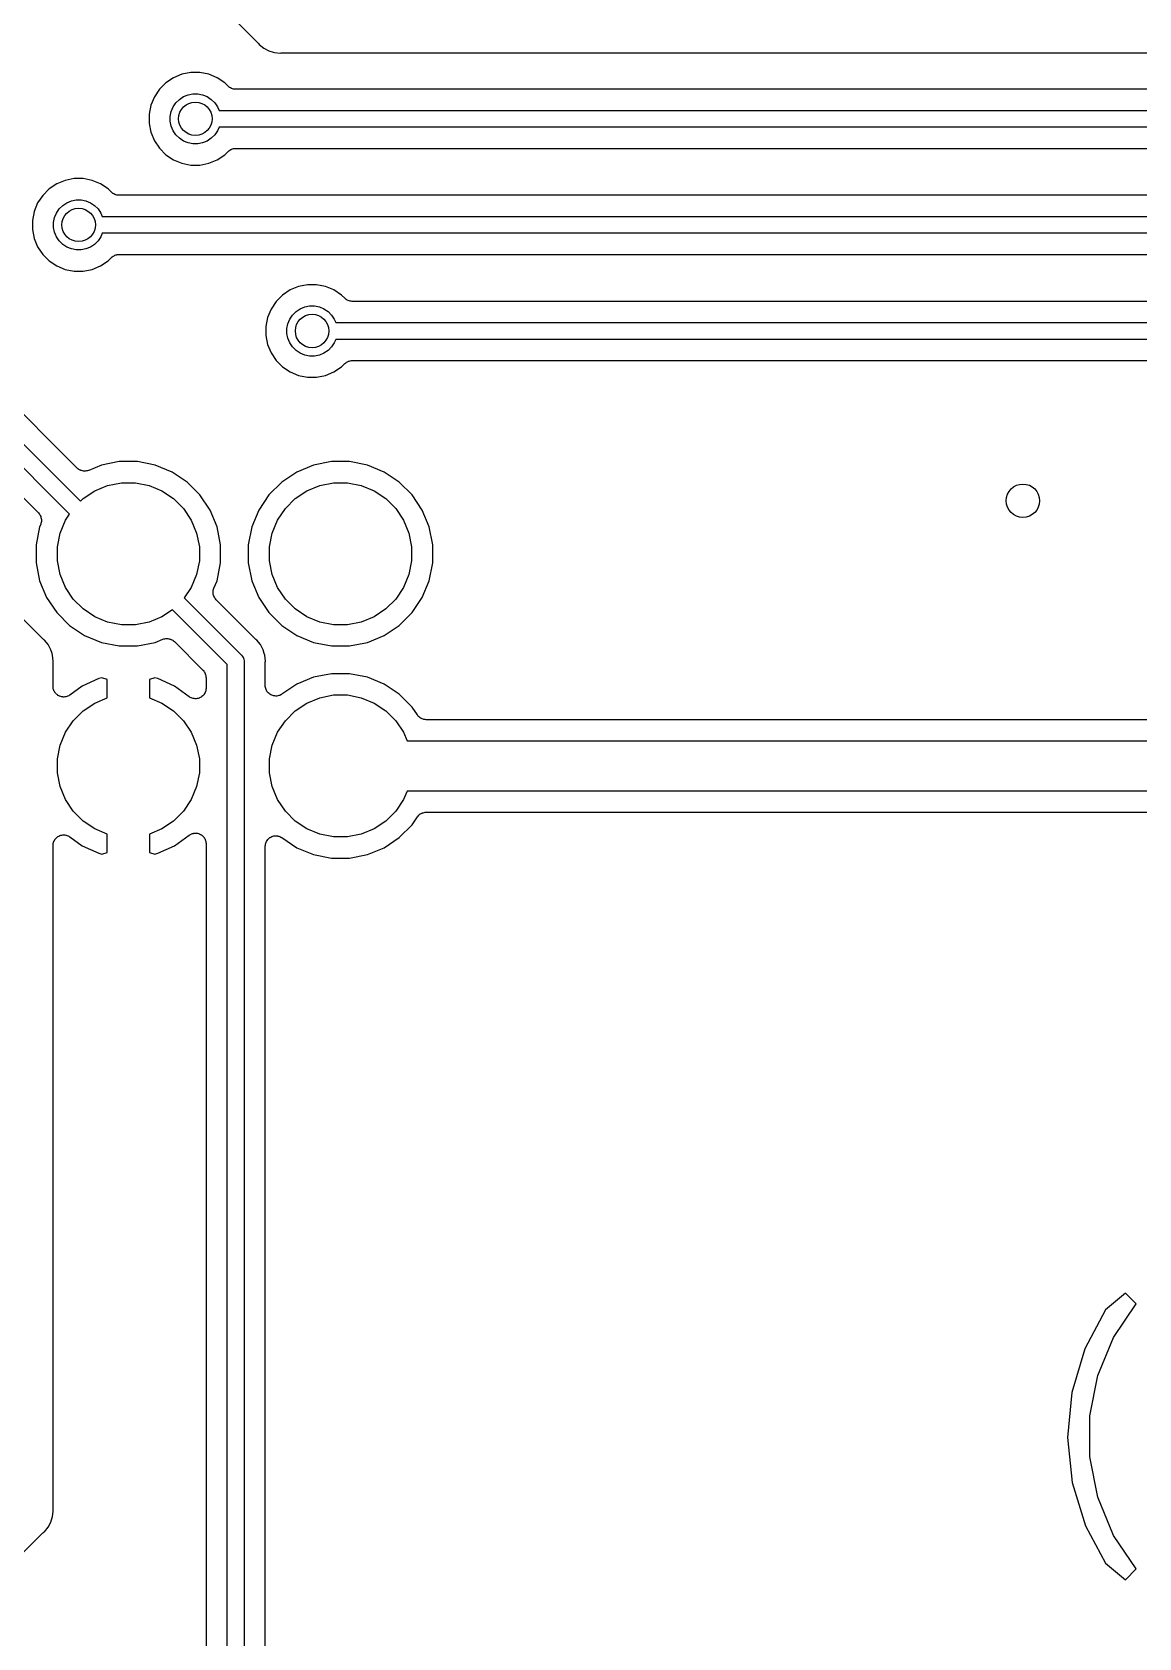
# Model space of a CAD drawing. Extents: x 49 to 143, y -158 to -38.
# Drawn here: x 75.14 to 88.38, y -77.11 to -57.89 of the extents above; entities that cross this region are included whole.
import ezdxf

# ---------------------------------------------------------------- set-up
doc = ezdxf.new("R2010")
doc.units = 0
doc.layers.add('BLACK', color=7, linetype='CONTINUOUS')

msp = doc.modelspace()

# ---------------------------------------------------------------- linework, layer by layer
at = {"layer": 'BLACK', "linetype": 'CONTINUOUS'}
for p, q in [((73.1156, -53.2962), (77.838, -58.0186)), ((77.838, -58.0186), (77.8392, -58.0199)), ((77.8392, -58.0199), (77.8426, -58.0241)), ((77.8426, -58.0241), (77.8463, -58.0278)), ((77.8463, -58.0278), (77.8535, -58.0365)), ((77.8535, -58.0365), (77.9074, -58.0808)), ((77.9074, -58.0808), (77.9689, -58.1136)), ((77.9689, -58.1136), (78.0201, -58.1292)), ((78.0201, -58.1292), (78.0202, -58.1292)), ((78.0202, -58.1292), (78.0356, -58.1339)), ((78.0356, -58.1339), (78.105, -58.1407)), ((78.105, -58.1407), (78.1162, -58.1396)), ((78.1162, -58.1396), (78.1179, -58.1394)), ((78.1179, -58.1394), (78.1233, -58.1395)), ((78.1233, -58.1395), (78.1286, -58.139)), ((78.1286, -58.139), (93.5686, -58.139)), ((76.8266, -58.4371), (76.7358, -58.4977)), ((76.9274, -58.3953), (76.8266, -58.4371)), ((77.0344, -58.374), (76.9274, -58.3953)), ((77.1436, -58.374), (77.0344, -58.374)), ((77.2506, -58.3953), (77.1436, -58.374)), ((77.3514, -58.4371), (77.2506, -58.3953)), ((77.4422, -58.4977), (77.3514, -58.4371)), ((76.6587, -58.5748), (76.5981, -58.6656)), ((76.7358, -58.4977), (76.6587, -58.5748)), ((77.0015, -58.6395), (77.0595, -58.628)), ((77.0595, -58.628), (77.1185, -58.628)), ((77.1185, -58.628), (77.1765, -58.6395)), ((77.4813, -58.5368), (77.4422, -58.4977)), ((77.4903, -58.5442), (77.4813, -58.5368)), ((77.4993, -58.5518), (77.4903, -58.5442)), ((77.4999, -58.5521), (77.4993, -58.5518)), ((77.5004, -58.5525), (77.4999, -58.5521)), ((77.5108, -58.5581), (77.5004, -58.5525)), ((77.521, -58.5637), (77.5108, -58.5581)), ((77.5217, -58.5639), (77.521, -58.5637)), ((77.5223, -58.5642), (77.5217, -58.5639)), ((77.5335, -58.5677), (77.5223, -58.5642)), ((77.5447, -58.5712), (77.5335, -58.5677)), ((77.5453, -58.5713), (77.5447, -58.5712)), ((77.546, -58.5715), (77.5453, -58.5713)), ((77.5577, -58.5727), (77.546, -58.5715)), ((77.5693, -58.574), (77.5577, -58.5727)), ((77.5706, -58.574), (77.5693, -58.574)), ((77.5707, -58.574), (77.5706, -58.574)), ((77.5706, -58.574), (77.5706, -58.574)), ((77.5711, -58.574), (77.5707, -58.574)), ((93.7496, -58.574), (77.5711, -58.574)), ((76.5563, -58.7664), (76.535, -58.8734)), ((76.5981, -58.6656), (76.5563, -58.7664)), ((76.8005, -58.8405), (76.8231, -58.7859)), ((76.8231, -58.7859), (76.856, -58.7368)), ((76.856, -58.7368), (76.8978, -58.695)), ((76.8978, -58.695), (76.9469, -58.6621)), ((76.9469, -58.6621), (77.0015, -58.6395)), ((77.1765, -58.6395), (77.2311, -58.6621)), ((77.2311, -58.6621), (77.2802, -58.695)), ((77.2802, -58.695), (77.322, -58.7368)), ((77.322, -58.7368), (77.3549, -58.7859)), ((77.3549, -58.7859), (77.3723, -58.828)), ((76.535, -58.8734), (76.535, -58.9826)), ((76.535, -58.9826), (76.5563, -59.0896)), ((76.789, -58.8985), (76.8005, -58.8405)), ((76.789, -58.9575), (76.789, -58.8985)), ((76.8005, -59.0155), (76.789, -58.9575)), ((77.3723, -58.828), (94.3403, -58.828)), ((76.5563, -59.0896), (76.5981, -59.1904)), ((76.5981, -59.1904), (76.6587, -59.2812)), ((76.8231, -59.0701), (76.8005, -59.0155)), ((76.856, -59.1192), (76.8231, -59.0701)), ((76.8978, -59.161), (76.856, -59.1192)), ((76.9469, -59.1939), (76.8978, -59.161)), ((77.0015, -59.2165), (76.9469, -59.1939)), ((77.2311, -59.1939), (77.1765, -59.2165)), ((77.2802, -59.161), (77.2311, -59.1939)), ((77.322, -59.1192), (77.2802, -59.161)), ((77.3549, -59.0701), (77.322, -59.1192)), ((77.3723, -59.028), (77.3549, -59.0701)), ((94.3037, -59.028), (77.3723, -59.028)), ((76.6587, -59.2812), (76.7358, -59.3583)), ((76.7358, -59.3583), (76.8266, -59.4189)), ((77.0595, -59.228), (77.0015, -59.2165)), ((77.1185, -59.228), (77.0595, -59.228)), ((77.1765, -59.2165), (77.1185, -59.228)), ((77.3514, -59.4189), (77.4422, -59.3583)), ((77.4422, -59.3583), (77.4813, -59.3192)), ((77.4813, -59.3192), (77.4816, -59.3189)), ((77.4816, -59.3189), (77.4825, -59.318)), ((77.4816, -59.3189), (77.4816, -59.3189)), ((77.4816, -59.3189), (77.4816, -59.3189)), ((77.4825, -59.318), (77.4917, -59.3106)), ((77.4917, -59.3106), (77.5008, -59.3032)), ((77.5008, -59.3032), (77.5014, -59.3029)), ((77.5014, -59.3029), (77.5019, -59.3025)), ((77.5019, -59.3025), (77.5124, -59.2971)), ((77.5124, -59.2971), (77.5227, -59.2916)), ((77.5227, -59.2916), (77.5233, -59.2914)), ((77.5233, -59.2914), (77.5239, -59.2911)), ((77.5239, -59.2911), (77.5352, -59.2878)), ((77.5352, -59.2878), (77.5464, -59.2844)), ((77.5464, -59.2844), (77.5471, -59.2844)), ((77.5471, -59.2844), (77.5477, -59.2842)), ((77.5477, -59.2842), (77.5594, -59.2831)), ((77.5594, -59.2831), (77.5711, -59.282)), ((77.5711, -59.282), (94.1459, -59.282)), ((71.7895, -59.583), (75.7132, -63.5067)), ((76.8266, -59.4189), (76.9274, -59.4607)), ((76.9274, -59.4607), (77.0344, -59.482)), ((77.0344, -59.482), (77.1436, -59.482)), ((77.1436, -59.482), (77.2506, -59.4607)), ((77.2506, -59.4607), (77.3514, -59.4189)), ((75.5827, -63.6591), (71.648, -59.7245)), ((75.6745, -63.1089), (72.1716, -59.606)), ((75.3388, -59.7677), (75.2617, -59.8448)), ((75.4296, -59.7071), (75.3388, -59.7677)), ((75.5304, -59.6653), (75.4296, -59.7071)), ((75.6374, -59.644), (75.5304, -59.6653)), ((75.7466, -59.644), (75.6374, -59.644)), ((75.8536, -59.6653), (75.7466, -59.644)), ((75.9544, -59.7071), (75.8536, -59.6653)), ((76.0452, -59.7677), (75.9544, -59.7071)), ((76.0843, -59.8068), (76.0452, -59.7677)), ((75.2011, -59.9356), (75.1593, -60.0364)), ((75.2617, -59.8448), (75.2011, -59.9356)), ((75.459, -60.0068), (75.5008, -59.965)), ((75.5008, -59.965), (75.5499, -59.9321)), ((75.5499, -59.9321), (75.6045, -59.9095)), ((75.6045, -59.9095), (75.6625, -59.898)), ((75.6625, -59.898), (75.7215, -59.898)), ((75.7215, -59.898), (75.7795, -59.9095)), ((75.7795, -59.9095), (75.8341, -59.9321)), ((75.8341, -59.9321), (75.8832, -59.965)), ((75.8832, -59.965), (75.925, -60.0068)), ((76.0933, -59.8142), (76.0843, -59.8068)), ((76.1023, -59.8218), (76.0933, -59.8142)), ((76.1029, -59.8221), (76.1023, -59.8218)), ((76.1034, -59.8225), (76.1029, -59.8221)), ((76.1138, -59.8281), (76.1034, -59.8225)), ((76.124, -59.8337), (76.1138, -59.8281)), ((76.1247, -59.8339), (76.124, -59.8337)), ((76.1253, -59.8342), (76.1247, -59.8339)), ((76.1365, -59.8377), (76.1253, -59.8342)), ((76.1477, -59.8412), (76.1365, -59.8377)), ((76.1483, -59.8413), (76.1477, -59.8412)), ((76.149, -59.8415), (76.1483, -59.8413)), ((76.1607, -59.8427), (76.149, -59.8415)), ((76.1723, -59.844), (76.1607, -59.8427)), ((76.1736, -59.844), (76.1723, -59.844)), ((76.1737, -59.844), (76.1736, -59.844)), ((76.1736, -59.844), (76.1736, -59.844)), ((76.1741, -59.844), (76.1737, -59.844)), ((94.4539, -59.844), (76.1741, -59.844)), ((71.671, -60.1066), (75.2099, -63.6455)), ((75.1593, -60.0364), (75.138, -60.1434)), ((75.138, -60.1434), (75.138, -60.2526)), ((75.392, -60.1685), (75.4035, -60.1105)), ((75.4035, -60.1105), (75.4261, -60.0559)), ((75.4261, -60.0559), (75.459, -60.0068)), ((75.925, -60.0068), (75.9579, -60.0559)), ((75.9579, -60.0559), (75.9753, -60.098)), ((75.9753, -60.098), (95.0446, -60.098)), ((75.138, -60.2526), (75.1593, -60.3596)), ((75.1593, -60.3596), (75.2011, -60.4604)), ((75.392, -60.2275), (75.392, -60.1685)), ((75.4035, -60.2855), (75.392, -60.2275)), ((75.4261, -60.3401), (75.4035, -60.2855)), ((75.459, -60.3892), (75.4261, -60.3401)), ((75.9579, -60.3401), (75.925, -60.3892)), ((75.9753, -60.298), (75.9579, -60.3401)), ((95.008, -60.298), (75.9753, -60.298)), ((75.2011, -60.4604), (75.2617, -60.5512)), ((75.2617, -60.5512), (75.3388, -60.6283)), ((75.5008, -60.431), (75.459, -60.3892)), ((75.5499, -60.4639), (75.5008, -60.431)), ((75.6045, -60.4865), (75.5499, -60.4639)), ((75.6625, -60.498), (75.6045, -60.4865)), ((75.7215, -60.498), (75.6625, -60.498)), ((75.7795, -60.4865), (75.7215, -60.498)), ((75.8341, -60.4639), (75.7795, -60.4865)), ((75.8832, -60.431), (75.8341, -60.4639)), ((75.925, -60.3892), (75.8832, -60.431)), ((76.1624, -60.5531), (76.1741, -60.552)), ((76.1741, -60.552), (94.8502, -60.552)), ((75.3388, -60.6283), (75.4296, -60.6889)), ((75.4296, -60.6889), (75.5304, -60.7307)), ((75.5304, -60.7307), (75.6374, -60.752)), ((75.7466, -60.752), (75.8536, -60.7307)), ((75.8536, -60.7307), (75.9544, -60.6889)), ((75.9544, -60.6889), (76.0452, -60.6283)), ((76.0452, -60.6283), (76.0843, -60.5892)), ((76.0843, -60.5892), (76.0846, -60.5889)), ((76.0846, -60.5889), (76.0855, -60.588)), ((76.0846, -60.5889), (76.0846, -60.5889)), ((76.0846, -60.5889), (76.0846, -60.5889)), ((76.0855, -60.588), (76.0947, -60.5806)), ((76.0947, -60.5806), (76.1038, -60.5732)), ((76.1038, -60.5732), (76.1044, -60.5729)), ((76.1044, -60.5729), (76.1049, -60.5725)), ((76.1049, -60.5725), (76.1154, -60.5671)), ((76.1154, -60.5671), (76.1257, -60.5616)), ((76.1257, -60.5616), (76.1263, -60.5614)), ((76.1263, -60.5614), (76.1269, -60.5611)), ((76.1269, -60.5611), (76.1382, -60.5578)), ((76.1382, -60.5578), (76.1494, -60.5544)), ((76.1494, -60.5544), (76.1501, -60.5544)), ((76.1501, -60.5544), (76.1507, -60.5542)), ((76.1507, -60.5542), (76.1624, -60.5531)), ((75.6374, -60.752), (75.7466, -60.752)), ((78.3244, -60.9353), (78.2236, -60.9771)), ((78.4314, -60.914), (78.3244, -60.9353)), ((78.5406, -60.914), (78.4314, -60.914)), ((78.6476, -60.9353), (78.5406, -60.914)), ((78.7484, -60.9771), (78.6476, -60.9353)), ((78.0557, -61.1148), (77.9951, -61.2056)), ((78.1328, -61.0377), (78.0557, -61.1148)), ((78.2236, -60.9771), (78.1328, -61.0377)), ((78.8392, -61.0377), (78.7484, -60.9771)), ((78.8783, -61.0768), (78.8392, -61.0377)), ((78.8873, -61.0842), (78.8783, -61.0768)), ((78.8963, -61.0918), (78.8873, -61.0842)), ((78.8969, -61.0921), (78.8963, -61.0918)), ((78.8974, -61.0925), (78.8969, -61.0921)), ((78.9078, -61.0981), (78.8974, -61.0925)), ((78.918, -61.1037), (78.9078, -61.0981)), ((78.9187, -61.1039), (78.918, -61.1037)), ((78.9193, -61.1042), (78.9187, -61.1039)), ((78.9305, -61.1077), (78.9193, -61.1042)), ((78.9417, -61.1112), (78.9305, -61.1077)), ((78.9423, -61.1113), (78.9417, -61.1112)), ((78.943, -61.1115), (78.9423, -61.1113)), ((78.9547, -61.1127), (78.943, -61.1115)), ((78.9663, -61.114), (78.9547, -61.1127)), ((78.9676, -61.114), (78.9663, -61.114)), ((78.9677, -61.114), (78.9676, -61.114)), ((78.9676, -61.114), (78.9676, -61.114)), ((78.9681, -61.114), (78.9677, -61.114)), ((95.1582, -61.114), (78.9681, -61.114)), ((77.9533, -61.3064), (77.932, -61.4134)), ((77.9951, -61.2056), (77.9533, -61.3064)), ((78.2201, -61.3259), (78.253, -61.2768)), ((78.253, -61.2768), (78.2948, -61.235)), ((78.2948, -61.235), (78.3439, -61.2021)), ((78.3439, -61.2021), (78.3985, -61.1795)), ((78.3985, -61.1795), (78.4565, -61.168)), ((78.4565, -61.168), (78.5155, -61.168)), ((78.5155, -61.168), (78.5735, -61.1795)), ((78.5735, -61.1795), (78.6281, -61.2021)), ((78.6281, -61.2021), (78.6772, -61.235)), ((78.6772, -61.235), (78.719, -61.2768)), ((78.719, -61.2768), (78.7519, -61.3259)), ((77.932, -61.4134), (77.932, -61.5226)), ((78.186, -61.4385), (78.1975, -61.3805)), ((78.186, -61.4975), (78.186, -61.4385)), ((78.1975, -61.5555), (78.186, -61.4975)), ((78.1975, -61.3805), (78.2201, -61.3259)), ((78.7519, -61.3259), (78.7693, -61.368)), ((78.7693, -61.368), (95.7489, -61.368)), ((77.932, -61.5226), (77.9533, -61.6296)), ((77.9533, -61.6296), (77.9951, -61.7304)), ((78.2201, -61.6101), (78.1975, -61.5555)), ((78.253, -61.6592), (78.2201, -61.6101)), ((78.2948, -61.701), (78.253, -61.6592)), ((78.3439, -61.7339), (78.2948, -61.701)), ((78.6772, -61.701), (78.6281, -61.7339)), ((78.719, -61.6592), (78.6772, -61.701)), ((78.7519, -61.6101), (78.719, -61.6592)), ((78.7693, -61.568), (78.7519, -61.6101)), ((95.7123, -61.568), (78.7693, -61.568)), ((77.9951, -61.7304), (78.0557, -61.8212)), ((78.0557, -61.8212), (78.1328, -61.8983)), ((78.3985, -61.7565), (78.3439, -61.7339)), ((78.4565, -61.768), (78.3985, -61.7565)), ((78.5155, -61.768), (78.4565, -61.768)), ((78.5735, -61.7565), (78.5155, -61.768)), ((78.6281, -61.7339), (78.5735, -61.7565)), ((78.8392, -61.8983), (78.8783, -61.8592)), ((78.8783, -61.8592), (78.8786, -61.8589)), ((78.8786, -61.8589), (78.8795, -61.858)), ((78.8786, -61.8589), (78.8786, -61.8589)), ((78.8786, -61.8589), (78.8786, -61.8589)), ((78.8795, -61.858), (78.8887, -61.8506)), ((78.8887, -61.8506), (78.8978, -61.8432)), ((78.8978, -61.8432), (78.8984, -61.8429)), ((78.8984, -61.8429), (78.8989, -61.8425)), ((78.8989, -61.8425), (78.9094, -61.8371)), ((78.9094, -61.8371), (78.9197, -61.8316)), ((78.9197, -61.8316), (78.9203, -61.8314)), ((78.9203, -61.8314), (78.9209, -61.8311)), ((78.9209, -61.8311), (78.9322, -61.8278)), ((78.9322, -61.8278), (78.9434, -61.8244)), ((78.9434, -61.8244), (78.9441, -61.8244)), ((78.9441, -61.8244), (78.9447, -61.8242)), ((78.9447, -61.8242), (78.9564, -61.8231)), ((78.9564, -61.8231), (78.9681, -61.822)), ((78.9681, -61.822), (95.5545, -61.822)), ((78.1328, -61.8983), (78.2236, -61.9589)), ((78.2236, -61.9589), (78.3244, -62.0007)), ((78.3244, -62.0007), (78.4314, -62.022)), ((78.4314, -62.022), (78.5406, -62.022)), ((78.5406, -62.022), (78.6476, -62.0007)), ((78.6476, -62.0007), (78.7484, -61.9589)), ((78.7484, -61.9589), (78.8392, -61.8983)), ((76.1783, -63.031), (75.965, -63.0734)), ((76.3957, -63.031), (76.1783, -63.031)), ((76.609, -63.0734), (76.3957, -63.031)), ((78.7183, -63.031), (78.505, -63.0734)), ((78.9357, -63.031), (78.7183, -63.031)), ((79.149, -63.0734), (78.9357, -63.031)), ((75.6837, -63.1164), (75.6745, -63.1089)), ((75.6927, -63.124), (75.6837, -63.1164)), ((75.6932, -63.1243), (75.6927, -63.124)), ((75.6937, -63.1246), (75.6932, -63.1243)), ((75.7041, -63.1302), (75.6937, -63.1246)), ((75.7145, -63.1359), (75.7041, -63.1302)), ((75.715, -63.1361), (75.7145, -63.1359)), ((75.7155, -63.1363), (75.715, -63.1361)), ((75.7269, -63.1398), (75.7155, -63.1363)), ((75.7381, -63.1433), (75.7269, -63.1398)), ((75.7387, -63.1434), (75.7381, -63.1433)), ((75.7392, -63.1436), (75.7387, -63.1434)), ((75.7511, -63.1448), (75.7392, -63.1436)), ((75.7628, -63.1461), (75.7511, -63.1448)), ((75.7633, -63.146), (75.7628, -63.1461)), ((75.7639, -63.1461), (75.7633, -63.146)), ((75.7757, -63.145), (75.7639, -63.1461)), ((75.7875, -63.144), (75.7757, -63.145)), ((75.788, -63.1438), (75.7875, -63.144)), ((75.7885, -63.1437), (75.788, -63.1438)), ((75.7999, -63.1404), (75.7885, -63.1437)), ((75.8113, -63.1371), (75.7999, -63.1404)), ((75.8123, -63.1367), (75.8113, -63.1371)), ((75.8129, -63.1364), (75.8123, -63.1366)), ((75.8123, -63.1366), (75.8123, -63.1367)), ((75.8123, -63.1367), (75.8123, -63.1367)), ((75.965, -63.0734), (75.8129, -63.1364)), ((76.8099, -63.1566), (76.609, -63.0734)), ((76.9908, -63.2775), (76.8099, -63.1566)), ((78.3041, -63.1566), (78.1232, -63.2775)), ((78.505, -63.0734), (78.3041, -63.1566)), ((79.3499, -63.1566), (79.149, -63.0734)), ((79.5308, -63.2775), (79.3499, -63.1566)), ((75.7452, -63.4748), (75.8844, -63.3817)), ((75.8844, -63.3817), (76.0391, -63.3177)), ((76.0391, -63.3177), (76.2033, -63.285)), ((76.2033, -63.285), (76.3707, -63.285)), ((76.3707, -63.285), (76.5349, -63.3177)), ((76.5349, -63.3177), (76.6896, -63.3817)), ((76.6896, -63.3817), (76.8288, -63.4748)), ((77.1445, -63.4312), (76.9908, -63.2775)), ((77.2654, -63.6121), (77.1445, -63.4312)), ((77.9695, -63.4312), (77.8486, -63.6121)), ((78.1232, -63.2775), (77.9695, -63.4312)), ((78.2852, -63.4748), (78.4244, -63.3817)), ((78.4244, -63.3817), (78.5791, -63.3177)), ((78.5791, -63.3177), (78.7433, -63.285)), ((78.7433, -63.285), (78.9107, -63.285)), ((78.9107, -63.285), (79.0749, -63.3177)), ((79.0749, -63.3177), (79.2296, -63.3817)), ((79.2296, -63.3817), (79.3688, -63.4748)), ((79.6845, -63.4312), (79.5308, -63.2775)), ((79.8054, -63.6121), (79.6845, -63.4312)), ((75.7132, -63.5067), (75.7452, -63.4748)), ((76.8288, -63.4748), (76.9472, -63.5932)), ((76.9472, -63.5932), (77.0403, -63.7324)), ((77.3486, -63.813), (77.2654, -63.6121)), ((77.8486, -63.6121), (77.7654, -63.813)), ((78.0737, -63.7324), (78.1668, -63.5932)), ((78.1668, -63.5932), (78.2852, -63.4748)), ((79.3688, -63.4748), (79.4872, -63.5932)), ((79.4872, -63.5932), (79.5803, -63.7324)), ((79.8886, -63.813), (79.8054, -63.6121)), ((75.2254, -63.813), (75.183, -64.0263)), ((75.2099, -63.6455), (75.2104, -63.646)), ((75.2104, -63.646), (75.2104, -63.646)), ((75.2104, -63.646), (75.2104, -63.646)), ((75.2104, -63.646), (75.2112, -63.6468)), ((75.2112, -63.6468), (75.2186, -63.6561)), ((75.2186, -63.6561), (75.226, -63.6653)), ((75.2374, -63.784), (75.2254, -63.813)), ((75.226, -63.6653), (75.2263, -63.6657)), ((75.2263, -63.6657), (75.2266, -63.6662)), ((75.2266, -63.6662), (75.2321, -63.6768)), ((75.2321, -63.6768), (75.2376, -63.6872)), ((75.2409, -63.7726), (75.2374, -63.784)), ((75.2376, -63.6872), (75.2378, -63.6877)), ((75.2378, -63.6877), (75.238, -63.6882)), ((75.238, -63.6882), (75.2413, -63.6996)), ((75.2444, -63.7613), (75.2409, -63.7726)), ((75.2413, -63.6996), (75.2447, -63.7109)), ((75.2445, -63.7608), (75.2444, -63.7613)), ((75.2447, -63.7602), (75.2445, -63.7608)), ((75.2447, -63.7109), (75.2448, -63.7115)), ((75.2458, -63.7485), (75.2447, -63.7602)), ((75.2448, -63.7115), (75.2449, -63.712)), ((75.2449, -63.712), (75.246, -63.7238)), ((75.2471, -63.7367), (75.2458, -63.7485)), ((75.246, -63.7238), (75.2471, -63.7356)), ((75.2471, -63.7356), (75.2471, -63.7361)), ((75.2471, -63.7361), (75.2471, -63.7367)), ((75.4697, -63.8871), (75.5337, -63.7324)), ((75.5337, -63.7324), (75.5827, -63.6591)), ((77.0403, -63.7324), (77.1043, -63.8871)), ((77.391, -64.0263), (77.3486, -63.813)), ((77.7654, -63.813), (77.723, -64.0263)), ((78.0097, -63.8871), (78.0737, -63.7324)), ((79.5803, -63.7324), (79.6443, -63.8871)), ((79.931, -64.0263), (79.8886, -63.813)), ((75.437, -64.0513), (75.4697, -63.8871)), ((77.1043, -63.8871), (77.137, -64.0513)), ((77.977, -64.0513), (78.0097, -63.8871)), ((79.6443, -63.8871), (79.677, -64.0513)), ((75.183, -64.0263), (75.183, -64.2437)), ((75.437, -64.2187), (75.437, -64.0513)), ((77.137, -64.0513), (77.137, -64.2187)), ((77.391, -64.2437), (77.391, -64.0263)), ((77.723, -64.0263), (77.723, -64.2437)), ((77.977, -64.2187), (77.977, -64.0513)), ((79.677, -64.0513), (79.677, -64.2187)), ((79.931, -64.2437), (79.931, -64.0263)), ((75.183, -64.2437), (75.2254, -64.457)), ((75.4697, -64.3829), (75.437, -64.2187)), ((75.5337, -64.5376), (75.4697, -64.3829)), ((77.1043, -64.3829), (77.0403, -64.5376)), ((77.137, -64.2187), (77.1043, -64.3829)), ((77.3486, -64.457), (77.391, -64.2437)), ((77.723, -64.2437), (77.7654, -64.457)), ((78.0097, -64.3829), (77.977, -64.2187)), ((78.0737, -64.5376), (78.0097, -64.3829)), ((79.6443, -64.3829), (79.5803, -64.5376)), ((79.677, -64.2187), (79.6443, -64.3829)), ((79.8886, -64.457), (79.931, -64.2437)), ((75.2254, -64.457), (75.3086, -64.6579)), ((75.6268, -64.6768), (75.5337, -64.5376)), ((77.0403, -64.5376), (76.9565, -64.663)), ((77.3014, -64.5948), (77.3027, -64.5831)), ((77.3027, -64.5831), (77.3039, -64.5713)), ((77.3039, -64.5713), (77.304, -64.5707)), ((77.304, -64.5707), (77.3041, -64.5702)), ((77.3041, -64.5702), (77.3076, -64.5589)), ((77.3076, -64.5589), (77.3111, -64.5476)), ((77.3111, -64.5476), (77.3486, -64.457)), ((77.7654, -64.457), (77.8486, -64.6579)), ((78.1668, -64.6768), (78.0737, -64.5376)), ((79.5803, -64.5376), (79.4872, -64.6768)), ((79.8054, -64.6579), (79.8886, -64.457)), ((75.2652, -65.1526), (74.7986, -64.686)), ((75.3086, -64.6579), (75.4295, -64.8388)), ((75.7452, -64.7952), (75.6268, -64.6768)), ((76.9565, -64.663), (77.6388, -65.3454)), ((77.3015, -64.5954), (77.3014, -64.5948)), ((77.3014, -64.5959), (77.3015, -64.5954)), ((77.3025, -64.6077), (77.3014, -64.5959)), ((77.3036, -64.6195), (77.3025, -64.6077)), ((77.3037, -64.6201), (77.3036, -64.6195)), ((77.3038, -64.6206), (77.3037, -64.6201)), ((77.3072, -64.6319), (77.3038, -64.6206)), ((77.3105, -64.6433), (77.3072, -64.6319)), ((77.3107, -64.6438), (77.3105, -64.6433)), ((77.3109, -64.6444), (77.3107, -64.6438)), ((77.3164, -64.6548), (77.3109, -64.6444)), ((77.3219, -64.6653), (77.3164, -64.6548)), ((77.3222, -64.6658), (77.3219, -64.6653)), ((77.3225, -64.6663), (77.3222, -64.6658)), ((77.33, -64.6754), (77.3225, -64.6663)), ((77.3374, -64.6847), (77.33, -64.6754)), ((77.3381, -64.6855), (77.3374, -64.6847)), ((77.3382, -64.6855), (77.3381, -64.6855)), ((77.3381, -64.6855), (77.3381, -64.6855)), ((77.3386, -64.686), (77.3382, -64.6855)), ((77.8052, -65.1526), (77.3386, -64.686)), ((77.8486, -64.6579), (77.9695, -64.8388)), ((78.2852, -64.7952), (78.1668, -64.6768)), ((79.4872, -64.6768), (79.3688, -64.7952)), ((79.6845, -64.8388), (79.8054, -64.6579)), ((75.4295, -64.8388), (75.5832, -64.9925)), ((75.8844, -64.8883), (75.7452, -64.7952)), ((76.0391, -64.9523), (75.8844, -64.8883)), ((76.2033, -64.985), (76.0391, -64.9523)), ((76.5349, -64.9523), (76.3707, -64.985)), ((76.6896, -64.8883), (76.5349, -64.9523)), ((76.815, -64.8045), (76.6896, -64.8883)), ((77.4716, -65.461), (76.815, -64.8045)), ((77.9695, -64.8388), (78.1232, -64.9925)), ((78.4244, -64.8883), (78.2852, -64.7952)), ((78.5791, -64.9523), (78.4244, -64.8883)), ((78.7433, -64.985), (78.5791, -64.9523)), ((79.0749, -64.9523), (78.9107, -64.985)), ((79.2296, -64.8883), (79.0749, -64.9523)), ((79.3688, -64.7952), (79.2296, -64.8883)), ((79.5308, -64.9925), (79.6845, -64.8388)), ((75.2693, -65.156), (75.2652, -65.1526)), ((75.2731, -65.1598), (75.2693, -65.156)), ((75.2744, -65.1609), (75.2731, -65.1598)), ((75.2831, -65.1681), (75.2744, -65.1609)), ((75.5832, -64.9925), (75.7641, -65.1134)), ((75.7641, -65.1134), (75.965, -65.1966)), ((76.3707, -64.985), (76.2033, -64.985)), ((76.609, -65.1966), (76.6996, -65.1591)), ((76.6996, -65.1591), (76.7002, -65.1588)), ((76.7002, -65.1588), (76.7012, -65.1584)), ((76.7002, -65.1588), (76.7002, -65.1588)), ((76.7002, -65.1588), (76.7002, -65.1588)), ((76.7012, -65.1584), (76.7127, -65.1551)), ((76.7127, -65.1551), (76.7239, -65.1517)), ((76.7239, -65.1517), (76.7245, -65.1517)), ((76.7245, -65.1517), (76.725, -65.1515)), ((76.725, -65.1515), (76.7369, -65.1505)), ((76.7369, -65.1505), (76.7486, -65.1494)), ((76.7486, -65.1494), (76.7492, -65.1495)), ((76.7492, -65.1495), (76.7497, -65.1494)), ((76.7497, -65.1494), (76.7614, -65.1507)), ((76.7614, -65.1507), (76.7733, -65.1519)), ((76.7733, -65.1519), (76.7738, -65.1521)), ((76.7738, -65.1521), (76.7744, -65.1521)), ((76.7744, -65.1521), (76.7856, -65.1557)), ((76.7856, -65.1557), (76.797, -65.1592)), ((76.797, -65.1592), (76.7975, -65.1594)), ((76.7975, -65.1594), (76.798, -65.1596)), ((76.798, -65.1596), (76.8085, -65.1653)), ((76.8085, -65.1653), (76.8188, -65.1709)), ((77.8093, -65.156), (77.8052, -65.1526)), ((77.8131, -65.1598), (77.8093, -65.156)), ((77.8144, -65.1609), (77.8131, -65.1598)), ((77.8231, -65.1681), (77.8144, -65.1609)), ((78.1232, -64.9925), (78.3041, -65.1134)), ((78.3041, -65.1134), (78.505, -65.1966)), ((78.9107, -64.985), (78.7433, -64.985)), ((79.149, -65.1966), (79.3499, -65.1134)), ((79.3499, -65.1134), (79.5308, -64.9925)), ((75.3274, -65.222), (75.2831, -65.1681)), ((75.3602, -65.2835), (75.3274, -65.222)), ((75.3737, -65.328), (75.3602, -65.2835)), ((75.3805, -65.3502), (75.3737, -65.328)), ((75.3737, -65.328), (75.3737, -65.328)), ((75.3873, -65.4196), (75.3805, -65.3502)), ((75.965, -65.1966), (76.1783, -65.239)), ((76.1783, -65.239), (76.3957, -65.239)), ((76.3957, -65.239), (76.609, -65.1966)), ((76.8188, -65.1709), (76.8192, -65.1712)), ((76.8192, -65.1712), (76.8197, -65.1715)), ((76.8197, -65.1715), (76.8288, -65.1791)), ((76.8288, -65.1791), (76.838, -65.1866)), ((76.838, -65.1866), (77.1804, -65.529)), ((77.6388, -65.3454), (77.6427, -65.3485)), ((77.6427, -65.3485), (77.6551, -65.3638)), ((77.8674, -65.222), (77.8231, -65.1681)), ((77.9002, -65.2835), (77.8674, -65.222)), ((77.9137, -65.328), (77.9002, -65.2835)), ((77.9205, -65.3502), (77.9137, -65.328)), ((77.9137, -65.328), (77.9137, -65.328)), ((77.9273, -65.4196), (77.9205, -65.3502)), ((78.505, -65.1966), (78.7183, -65.239)), ((78.7183, -65.239), (78.9357, -65.239)), ((78.9357, -65.239), (79.149, -65.1966)), ((75.3856, -65.4415), (75.3862, -65.4361)), ((75.3856, -65.4432), (75.3856, -65.4415)), ((75.3856, -65.7229), (75.3856, -65.4432)), ((75.3862, -65.4308), (75.3873, -65.4196)), ((75.3862, -65.4361), (75.3862, -65.4308)), ((77.1804, -65.529), (77.1807, -65.5293)), ((77.1807, -65.5293), (77.1807, -65.5293)), ((77.1807, -65.5293), (77.1807, -65.5294)), ((77.1807, -65.5294), (77.1816, -65.5303)), ((77.1816, -65.5303), (77.189, -65.5395)), ((77.189, -65.5395), (77.1964, -65.5486)), ((77.1964, -65.5486), (77.1967, -65.5491)), ((77.1967, -65.5491), (77.1971, -65.5497)), ((77.1971, -65.5497), (77.2025, -65.5601)), ((77.4716, -77.8207), (77.4716, -65.461)), ((77.6551, -65.3638), (77.6627, -65.3779)), ((77.6627, -65.3779), (77.6644, -65.3811)), ((77.6644, -65.3811), (77.67, -65.3993)), ((77.67, -65.3993), (77.6702, -65.4)), ((77.6702, -65.4), (77.6716, -65.4147)), ((77.6716, -65.4147), (77.6716, -65.4147)), ((77.6716, -65.4147), (77.6721, -65.4196)), ((77.6721, -65.4196), (77.6716, -65.4245)), ((77.6716, -65.4245), (77.6716, -77.7842)), ((77.9256, -65.4415), (77.9262, -65.4361)), ((77.9256, -65.4432), (77.9256, -65.4415)), ((77.9256, -65.7119), (77.9256, -65.4432)), ((77.9262, -65.4308), (77.9273, -65.4196)), ((77.9262, -65.4361), (77.9262, -65.4308)), ((75.3858, -65.7248), (75.3856, -65.7229)), ((75.3857, -65.7267), (75.3858, -65.7248)), ((75.387, -65.7371), (75.3857, -65.7267)), ((75.388, -65.7476), (75.387, -65.7371)), ((75.734, -65.7202), (75.5867, -65.826)), ((75.9346, -65.629), (75.734, -65.7202)), ((75.969, -65.6185), (75.9346, -65.629)), ((76.033, -65.639), (75.969, -65.6185)), ((76.033, -65.8602), (76.033, -65.639)), ((76.605, -65.6185), (76.541, -65.639)), ((76.541, -65.639), (76.541, -65.8602)), ((76.6394, -65.629), (76.605, -65.6185)), ((76.84, -65.7202), (76.6394, -65.629)), ((77.0165, -65.847), (76.84, -65.7202)), ((77.2025, -65.5601), (77.208, -65.5704)), ((77.208, -65.5704), (77.2082, -65.5711)), ((77.2082, -65.5711), (77.2085, -65.5717)), ((77.2085, -65.5717), (77.2118, -65.5829)), ((77.2118, -65.5829), (77.2152, -65.5942)), ((77.2152, -65.5942), (77.2152, -65.5948)), ((77.2152, -65.5948), (77.2154, -65.5955)), ((77.2154, -65.5955), (77.2165, -65.6071)), ((77.2165, -65.6071), (77.2176, -65.6188)), ((77.2176, -65.6188), (77.2176, -65.7439)), ((77.9268, -65.7238), (77.9256, -65.7119)), ((77.9279, -65.736), (77.9268, -65.7238)), ((77.928, -65.7363), (77.9279, -65.736)), ((77.928, -65.7366), (77.928, -65.7363)), ((77.9315, -65.748), (77.928, -65.7366)), ((78.3041, -65.6966), (78.1232, -65.8175)), ((78.505, -65.6134), (78.3041, -65.6966)), ((78.7183, -65.571), (78.505, -65.6134)), ((78.9357, -65.571), (78.7183, -65.571)), ((79.149, -65.6134), (78.9357, -65.571)), ((79.3499, -65.6966), (79.149, -65.6134)), ((79.5308, -65.8175), (79.3499, -65.6966)), ((75.3886, -65.7494), (75.388, -65.7476)), ((75.3888, -65.7513), (75.3886, -65.7494)), ((75.3921, -65.7612), (75.3888, -65.7513)), ((75.3952, -65.7713), (75.3921, -65.7612)), ((75.3961, -65.773), (75.3952, -65.7713)), ((75.3967, -65.7748), (75.3961, -65.773)), ((75.4019, -65.7839), (75.3967, -65.7748)), ((75.4068, -65.7932), (75.4019, -65.7839)), ((75.408, -65.7947), (75.4068, -65.7932)), ((75.409, -65.7963), (75.408, -65.7947)), ((75.4158, -65.8043), (75.409, -65.7963)), ((75.4225, -65.8124), (75.4158, -65.8043)), ((75.4239, -65.8136), (75.4225, -65.8124)), ((75.4252, -65.815), (75.4239, -65.8136)), ((75.4335, -65.8215), (75.4252, -65.815)), ((75.4416, -65.8282), (75.4335, -65.8215)), ((75.4433, -65.8291), (75.4416, -65.8282)), ((75.4447, -65.8303), (75.4433, -65.8291)), ((75.4541, -65.835), (75.4447, -65.8303)), ((75.4634, -65.84), (75.4541, -65.835)), ((75.4652, -65.8405), (75.4634, -65.84)), ((75.4669, -65.8414), (75.4652, -65.8405)), ((75.477, -65.8442), (75.4669, -65.8414)), ((75.4871, -65.8473), (75.477, -65.8442)), ((75.4889, -65.8475), (75.4871, -65.8473)), ((75.4908, -65.848), (75.4889, -65.8475)), ((75.5013, -65.8488), (75.4908, -65.848)), ((75.5117, -65.8499), (75.5013, -65.8488)), ((75.5136, -65.8497), (75.5117, -65.8499)), ((75.5155, -65.8499), (75.5136, -65.8497)), ((75.5259, -65.8486), (75.5155, -65.8499)), ((75.5364, -65.8477), (75.5259, -65.8486)), ((75.5382, -65.8471), (75.5364, -65.8477)), ((75.5401, -65.8469), (75.5382, -65.8471)), ((75.5501, -65.8436), (75.5401, -65.8469)), ((75.5602, -65.8407), (75.5501, -65.8436)), ((75.5618, -65.8398), (75.5602, -65.8407)), ((75.5637, -65.8392), (75.5618, -65.8398)), ((75.5728, -65.834), (75.5637, -65.8392)), ((75.5821, -65.8292), (75.5728, -65.834)), ((75.5836, -65.828), (75.5821, -65.8292)), ((75.5853, -65.8271), (75.5836, -65.828)), ((75.5867, -65.826), (75.5853, -65.8271)), ((75.7452, -66.0148), (75.8844, -65.9217)), ((75.8844, -65.9217), (76.033, -65.8602)), ((76.541, -65.8602), (76.6896, -65.9217)), ((76.6896, -65.9217), (76.8288, -66.0148)), ((77.0181, -65.848), (77.0165, -65.847)), ((77.0196, -65.8492), (77.0181, -65.848)), ((77.0288, -65.8542), (77.0196, -65.8492)), ((77.0379, -65.8595), (77.0288, -65.8542)), ((77.0397, -65.8601), (77.0379, -65.8595)), ((77.0414, -65.861), (77.0397, -65.8601)), ((77.0514, -65.8641), (77.0414, -65.861)), ((77.0614, -65.8675), (77.0514, -65.8641)), ((77.0633, -65.8677), (77.0614, -65.8675)), ((77.0651, -65.8683), (77.0633, -65.8677)), ((77.0755, -65.8694), (77.0651, -65.8683)), ((77.0859, -65.8708), (77.0755, -65.8694)), ((77.0878, -65.8707), (77.0859, -65.8708)), ((77.0897, -65.8709), (77.0878, -65.8707)), ((77.1002, -65.8699), (77.0897, -65.8709)), ((77.1107, -65.8693), (77.1002, -65.8699)), ((77.1125, -65.8688), (77.1107, -65.8693)), ((77.1144, -65.8686), (77.1125, -65.8688)), ((77.1245, -65.8657), (77.1144, -65.8686)), ((77.1347, -65.863), (77.1245, -65.8657)), ((77.1364, -65.8622), (77.1347, -65.863)), ((77.1382, -65.8616), (77.1364, -65.8622)), ((77.1475, -65.8568), (77.1382, -65.8616)), ((77.157, -65.8522), (77.1475, -65.8568)), ((77.1585, -65.851), (77.157, -65.8522)), ((77.1601, -65.8502), (77.1585, -65.851)), ((77.1683, -65.8436), (77.1601, -65.8502)), ((77.1767, -65.8372), (77.1683, -65.8436)), ((77.178, -65.8358), (77.1767, -65.8372)), ((77.1795, -65.8346), (77.178, -65.8358)), ((77.1862, -65.8266), (77.1795, -65.8346)), ((77.1932, -65.8187), (77.1862, -65.8266)), ((77.1942, -65.8171), (77.1932, -65.8187)), ((77.1954, -65.8156), (77.1942, -65.8171)), ((77.2005, -65.8064), (77.1954, -65.8156)), ((77.2058, -65.7974), (77.2005, -65.8064)), ((77.2064, -65.7956), (77.2058, -65.7974)), ((77.2073, -65.7939), (77.2064, -65.7956)), ((77.2105, -65.7839), (77.2073, -65.7939)), ((77.214, -65.774), (77.2105, -65.7839)), ((77.2143, -65.7721), (77.214, -65.774)), ((77.2148, -65.7703), (77.2143, -65.7721)), ((77.216, -65.7598), (77.2148, -65.7703)), ((77.2175, -65.7494), (77.216, -65.7598)), ((77.2176, -65.7457), (77.2174, -65.7475)), ((77.2174, -65.7475), (77.2175, -65.7494)), ((77.2176, -65.7439), (77.2176, -65.7457)), ((77.935, -65.7598), (77.9315, -65.748)), ((77.9351, -65.7601), (77.935, -65.7598)), ((77.9352, -65.7603), (77.9351, -65.7601)), ((77.9408, -65.7709), (77.9352, -65.7603)), ((77.9465, -65.7817), (77.9408, -65.7709)), ((77.9467, -65.782), (77.9465, -65.7817)), ((77.9468, -65.7822), (77.9467, -65.782)), ((77.9545, -65.7916), (77.9468, -65.7822)), ((77.9621, -65.801), (77.9545, -65.7916)), ((77.9623, -65.8012), (77.9621, -65.801)), ((77.9625, -65.8014), (77.9623, -65.8012)), ((77.9719, -65.8092), (77.9625, -65.8014)), ((77.9811, -65.8169), (77.9719, -65.8092)), ((77.9814, -65.817), (77.9811, -65.8169)), ((77.9816, -65.8172), (77.9814, -65.817)), ((77.9922, -65.823), (77.9816, -65.8172)), ((78.0029, -65.8288), (77.9922, -65.823)), ((78.0031, -65.8289), (78.0029, -65.8288)), ((78.0034, -65.829), (78.0031, -65.8289)), ((78.015, -65.8326), (78.0034, -65.829)), ((78.0265, -65.8362), (78.015, -65.8326)), ((78.0268, -65.8362), (78.0265, -65.8362)), ((78.0271, -65.8363), (78.0268, -65.8362)), ((78.0391, -65.8376), (78.0271, -65.8363)), ((78.0512, -65.8389), (78.0391, -65.8376)), ((78.0514, -65.8389), (78.0512, -65.8389)), ((78.0517, -65.8389), (78.0514, -65.8389)), ((78.0637, -65.8378), (78.0517, -65.8389)), ((78.0759, -65.8368), (78.0637, -65.8378)), ((78.0761, -65.8367), (78.0759, -65.8368)), ((78.0764, -65.8367), (78.0761, -65.8367)), ((78.0879, -65.8333), (78.0764, -65.8367)), ((78.0997, -65.8299), (78.0879, -65.8333)), ((78.0999, -65.8298), (78.0997, -65.8299)), ((78.1002, -65.8297), (78.0999, -65.8298)), ((78.1108, -65.8241), (78.1002, -65.8297)), ((78.1217, -65.8185), (78.1108, -65.8241)), ((78.1221, -65.8182), (78.1217, -65.8185)), ((78.1222, -65.8182), (78.1221, -65.8182)), ((78.1221, -65.8182), (78.1221, -65.8182)), ((78.1232, -65.8175), (78.1222, -65.8182)), ((78.2852, -66.0148), (78.4244, -65.9217)), ((78.4244, -65.9217), (78.5791, -65.8577)), ((78.5791, -65.8577), (78.7433, -65.825)), ((78.7433, -65.825), (78.9107, -65.825)), ((78.9107, -65.825), (79.0749, -65.8577)), ((79.0749, -65.8577), (79.2296, -65.9217)), ((79.2296, -65.9217), (79.3688, -66.0148)), ((79.6845, -65.9712), (79.5308, -65.8175)), ((75.6268, -66.1332), (75.7452, -66.0148)), ((76.8288, -66.0148), (76.9472, -66.1332)), ((78.1668, -66.1332), (78.2852, -66.0148)), ((79.3688, -66.0148), (79.4872, -66.1332)), ((79.7469, -66.0646), (79.6845, -65.9712)), ((79.7543, -66.0736), (79.7469, -66.0646)), ((79.7617, -66.0829), (79.7543, -66.0736)), ((79.7622, -66.0832), (79.7617, -66.0829)), ((79.7626, -66.0837), (79.7622, -66.0832)), ((79.7717, -66.0912), (79.7626, -66.0837)), ((79.7807, -66.0988), (79.7717, -66.0912)), ((79.7813, -66.0991), (79.7807, -66.0988)), ((79.7817, -66.0995), (79.7813, -66.0991)), ((79.7921, -66.1051), (79.7817, -66.0995)), ((79.8024, -66.1107), (79.7921, -66.1051)), ((79.803, -66.1109), (79.8024, -66.1107)), ((79.8036, -66.1112), (79.803, -66.1109)), ((79.8148, -66.1146), (79.8036, -66.1112)), ((79.8261, -66.1182), (79.8148, -66.1146)), ((79.8267, -66.1183), (79.8261, -66.1182)), ((79.8273, -66.1185), (79.8267, -66.1183)), ((79.8389, -66.1197), (79.8273, -66.1185)), ((79.8507, -66.121), (79.8389, -66.1197)), ((79.8519, -66.121), (79.8507, -66.121)), ((79.852, -66.121), (79.8519, -66.121)), ((79.8519, -66.121), (79.8519, -66.121)), ((79.8525, -66.121), (79.852, -66.121)), ((89.5015, -66.121), (79.8525, -66.121)), ((75.4697, -66.4271), (75.5337, -66.2724)), ((75.5337, -66.2724), (75.6268, -66.1332)), ((76.9472, -66.1332), (77.0403, -66.2724)), ((77.0403, -66.2724), (77.1043, -66.4271)), ((78.0097, -66.4271), (78.0737, -66.2724)), ((78.0737, -66.2724), (78.1668, -66.1332)), ((79.4872, -66.1332), (79.5803, -66.2724)), ((79.5803, -66.2724), (79.6228, -66.375)), ((75.437, -66.5913), (75.4697, -66.4271)), ((77.1043, -66.4271), (77.137, -66.5913)), ((77.977, -66.5913), (78.0097, -66.4271)), ((79.6228, -66.375), (89.5203, -66.375)), ((75.437, -66.7587), (75.437, -66.5913)), ((77.137, -66.5913), (77.137, -66.7587)), ((77.977, -66.7587), (77.977, -66.5913)), ((75.4697, -66.9229), (75.437, -66.7587)), ((77.137, -66.7587), (77.1043, -66.9229)), ((78.0097, -66.9229), (77.977, -66.7587)), ((75.5337, -67.0776), (75.4697, -66.9229)), ((75.6268, -67.2168), (75.5337, -67.0776)), ((77.0403, -67.0776), (76.9472, -67.2168)), ((77.1043, -66.9229), (77.0403, -67.0776)), ((78.0737, -67.0776), (78.0097, -66.9229)), ((78.1668, -67.2168), (78.0737, -67.0776)), ((79.5803, -67.0776), (79.4872, -67.2168)), ((79.6228, -66.975), (79.5803, -67.0776)), ((89.4107, -66.975), (79.6228, -66.975)), ((75.7452, -67.3352), (75.6268, -67.2168)), ((76.9472, -67.2168), (76.8288, -67.3352)), ((78.2852, -67.3352), (78.1668, -67.2168)), ((79.4872, -67.2168), (79.3688, -67.3352)), ((79.7479, -67.284), (79.7555, -67.2749)), ((79.7555, -67.2749), (79.763, -67.2659)), ((79.763, -67.2659), (79.7635, -67.2655)), ((79.7635, -67.2655), (79.7639, -67.265)), ((79.7639, -67.265), (79.7731, -67.2577)), ((79.7731, -67.2577), (79.7822, -67.2502)), ((79.7822, -67.2502), (79.7827, -67.2499)), ((79.7827, -67.2499), (79.7832, -67.2495)), ((79.7832, -67.2495), (79.7937, -67.2441)), ((79.7937, -67.2441), (79.8041, -67.2386)), ((79.8041, -67.2386), (79.8047, -67.2384)), ((79.8047, -67.2384), (79.8052, -67.2381)), ((79.8052, -67.2381), (79.8165, -67.2348)), ((79.8165, -67.2348), (79.8278, -67.2314)), ((79.8278, -67.2314), (79.8284, -67.2314)), ((79.8284, -67.2314), (79.829, -67.2312)), ((79.829, -67.2312), (79.8407, -67.2302)), ((79.8407, -67.2302), (79.8525, -67.229)), ((79.8525, -67.229), (89.2529, -67.229)), ((75.8844, -67.4283), (75.7452, -67.3352)), ((76.033, -67.4898), (75.8844, -67.4283)), ((76.6896, -67.4283), (76.541, -67.4898)), ((76.8288, -67.3352), (76.6896, -67.4283)), ((78.4244, -67.4283), (78.2852, -67.3352)), ((78.5791, -67.4923), (78.4244, -67.4283)), ((79.2296, -67.4283), (79.0749, -67.4923)), ((79.3688, -67.3352), (79.2296, -67.4283)), ((79.5308, -67.5325), (79.6845, -67.3788)), ((79.6845, -67.3788), (79.7469, -67.2854)), ((79.7469, -67.2854), (79.7472, -67.285)), ((79.7472, -67.285), (79.7479, -67.284)), ((79.7472, -67.285), (79.7472, -67.285)), ((79.7472, -67.285), (79.7472, -67.285)), ((75.3856, -67.6253), (75.3858, -67.6234)), ((75.3856, -67.6271), (75.3856, -67.6253)), ((75.3856, -75.5668), (75.3856, -67.6271)), ((75.3857, -67.6215), (75.3872, -67.6111)), ((75.3858, -67.6234), (75.3857, -67.6215)), ((75.3872, -67.6111), (75.3884, -67.6007)), ((75.3884, -67.6007), (75.3889, -67.5989)), ((75.3889, -67.5989), (75.3892, -67.597)), ((75.3892, -67.597), (75.3927, -67.5871)), ((75.3927, -67.5871), (75.3959, -67.5771)), ((75.3959, -67.5771), (75.3968, -67.5754)), ((75.3968, -67.5754), (75.3974, -67.5736)), ((75.3974, -67.5736), (75.4027, -67.5646)), ((75.4027, -67.5646), (75.4078, -67.5553)), ((75.4078, -67.5553), (75.409, -67.5539)), ((75.409, -67.5539), (75.41, -67.5523)), ((75.41, -67.5523), (75.417, -67.5444)), ((75.417, -67.5444), (75.4237, -67.5364)), ((75.4237, -67.5364), (75.4252, -67.5352)), ((75.4252, -67.5352), (75.4265, -67.5338)), ((75.4265, -67.5338), (75.4349, -67.5274)), ((75.4349, -67.5274), (75.4431, -67.5208)), ((75.4431, -67.5208), (75.4447, -67.5199)), ((75.4447, -67.5199), (75.4462, -67.5188)), ((75.4462, -67.5188), (75.4557, -67.5142)), ((75.4557, -67.5142), (75.465, -67.5093)), ((75.465, -67.5093), (75.4668, -67.5088)), ((75.4668, -67.5088), (75.4685, -67.508)), ((75.4685, -67.508), (75.4787, -67.5053)), ((75.4787, -67.5053), (75.4888, -67.5023)), ((75.4888, -67.5023), (75.4907, -67.5022)), ((75.4907, -67.5022), (75.4925, -67.5017)), ((75.4925, -67.5017), (75.503, -67.501)), ((75.503, -67.501), (75.5135, -67.5001)), ((75.5135, -67.5001), (75.5154, -67.5003)), ((75.5154, -67.5003), (75.5173, -67.5002)), ((75.5173, -67.5002), (75.5277, -67.5016)), ((75.5277, -67.5016), (75.5381, -67.5027)), ((75.5381, -67.5027), (75.5399, -67.5032)), ((75.5399, -67.5032), (75.5418, -67.5035)), ((75.5418, -67.5035), (75.5518, -67.5069)), ((75.5518, -67.5069), (75.5618, -67.51)), ((75.5618, -67.51), (75.5635, -67.5109)), ((75.5635, -67.5109), (75.5653, -67.5115)), ((75.5653, -67.5115), (75.5744, -67.5168)), ((75.5744, -67.5168), (75.5836, -67.5218)), ((75.5836, -67.5218), (75.5851, -67.523)), ((75.5851, -67.523), (75.5867, -67.524)), ((75.5867, -67.524), (75.734, -67.6298)), ((75.734, -67.6298), (75.9346, -67.721)), ((76.033, -67.711), (76.033, -67.4898)), ((76.541, -67.4898), (76.541, -67.711)), ((76.6394, -67.721), (76.84, -67.6298)), ((76.84, -67.6298), (77.0165, -67.503)), ((77.0165, -67.503), (77.0179, -67.502)), ((77.0179, -67.502), (77.0196, -67.501)), ((77.0196, -67.501), (77.0211, -67.4998)), ((77.0211, -67.4998), (77.0304, -67.495)), ((77.0304, -67.495), (77.0395, -67.4898)), ((77.0395, -67.4898), (77.0413, -67.4892)), ((77.0413, -67.4892), (77.043, -67.4884)), ((77.043, -67.4884), (77.0531, -67.4854)), ((77.0531, -67.4854), (77.0631, -67.4821)), ((77.0631, -67.4821), (77.065, -67.4819)), ((77.065, -67.4819), (77.0668, -67.4814)), ((77.0668, -67.4814), (77.0773, -67.4804)), ((77.0773, -67.4804), (77.0877, -67.4791)), ((77.0877, -67.4791), (77.0896, -67.4793)), ((77.0896, -67.4793), (77.0915, -67.4791)), ((77.0915, -67.4791), (77.102, -67.4802)), ((77.102, -67.4802), (77.1124, -67.481)), ((77.1124, -67.481), (77.1143, -67.4815)), ((77.1143, -67.4815), (77.1161, -67.4817)), ((77.1161, -67.4817), (77.1262, -67.4848)), ((77.1262, -67.4848), (77.1363, -67.4876)), ((77.1363, -67.4876), (77.138, -67.4885)), ((77.138, -67.4885), (77.1398, -67.489)), ((77.1398, -67.489), (77.1491, -67.494)), ((77.1491, -67.494), (77.1585, -67.4988)), ((77.1585, -67.4988), (77.1599, -67.4999)), ((77.1599, -67.4999), (77.1616, -67.5008)), ((77.1616, -67.5008), (77.1697, -67.5075)), ((77.1697, -67.5075), (77.178, -67.514)), ((77.178, -67.514), (77.1793, -67.5154)), ((77.1793, -67.5154), (77.1807, -67.5166)), ((77.1807, -67.5166), (77.1874, -67.5248)), ((77.1874, -67.5248), (77.1942, -67.5327)), ((77.1942, -67.5327), (77.1952, -67.5344)), ((77.1952, -67.5344), (77.1964, -67.5358)), ((77.1964, -67.5358), (77.2013, -67.5451)), ((77.2013, -67.5451), (77.2065, -67.5542)), ((77.2065, -67.5542), (77.2071, -67.556)), ((77.2071, -67.556), (77.208, -67.5577)), ((77.208, -67.5577), (77.2111, -67.5678)), ((77.2111, -67.5678), (77.2144, -67.5777)), ((77.2144, -67.5777), (77.2146, -67.5796)), ((77.2146, -67.5796), (77.2152, -67.5814)), ((77.2152, -67.5814), (77.2162, -67.5919)), ((77.2162, -67.5919), (77.2175, -67.6023)), ((77.2175, -67.6023), (77.2174, -67.6042)), ((77.2174, -67.6042), (77.2176, -67.6061)), ((77.2176, -67.6061), (77.2176, -77.802)), ((77.9256, -67.6363), (77.927, -67.6242)), ((77.9256, -67.6368), (77.9256, -67.6363)), ((77.9256, -67.6369), (77.9256, -67.6368)), ((77.9256, -67.6381), (77.9256, -67.6369)), ((77.9256, -67.6369), (77.9256, -67.6369)), ((77.9256, -77.6264), (77.9256, -67.6381)), ((77.927, -67.6242), (77.9283, -67.6122)), ((77.9283, -67.6119), (77.9284, -67.6117)), ((77.9283, -67.6122), (77.9283, -67.6119)), ((77.9284, -67.6117), (77.9321, -67.6001)), ((77.9321, -67.6001), (77.9357, -67.5886)), ((77.9357, -67.5886), (77.9358, -67.5883)), ((77.9358, -67.5883), (77.9359, -67.588)), ((77.9359, -67.588), (77.9417, -67.5775)), ((77.9417, -67.5775), (77.9475, -67.5668)), ((77.9475, -67.5668), (77.9477, -67.5666)), ((77.9477, -67.5666), (77.9478, -67.5663)), ((77.9478, -67.5663), (77.9556, -67.5571)), ((77.9556, -67.5571), (77.9633, -67.5477)), ((77.9633, -67.5477), (77.9636, -67.5476)), ((77.9636, -67.5476), (77.9637, -67.5473)), ((77.9637, -67.5473), (77.9733, -67.5397)), ((77.9733, -67.5397), (77.9826, -67.5321)), ((77.9826, -67.5321), (77.9828, -67.532)), ((77.9828, -67.532), (77.9831, -67.5318)), ((77.9831, -67.5318), (77.9939, -67.5261)), ((77.9939, -67.5261), (78.0045, -67.5205)), ((78.0045, -67.5205), (78.0048, -67.5205)), ((78.0048, -67.5205), (78.005, -67.5203)), ((78.005, -67.5203), (78.0166, -67.5169)), ((78.0166, -67.5169), (78.0283, -67.5134)), ((78.0283, -67.5134), (78.0285, -67.5134)), ((78.0285, -67.5134), (78.0288, -67.5133)), ((78.0288, -67.5133), (78.0408, -67.5122)), ((78.0408, -67.5122), (78.0529, -67.5111)), ((78.0529, -67.5111), (78.0532, -67.5111)), ((78.0532, -67.5111), (78.0535, -67.5111)), ((78.0535, -67.5111), (78.0656, -67.5123)), ((78.0656, -67.5123), (78.0776, -67.5136)), ((78.0776, -67.5136), (78.0779, -67.5136)), ((78.0779, -67.5136), (78.0781, -67.5137)), ((78.0781, -67.5137), (78.0898, -67.5173)), ((78.0898, -67.5173), (78.1013, -67.5208)), ((78.1013, -67.5208), (78.1015, -67.5209)), ((78.1015, -67.5209), (78.1018, -67.521)), ((78.1018, -67.521), (78.1125, -67.5268)), ((78.1125, -67.5268), (78.1232, -67.5325)), ((78.1232, -67.5325), (78.3041, -67.6534)), ((78.3041, -67.6534), (78.505, -67.7366)), ((78.7433, -67.525), (78.5791, -67.4923)), ((78.9107, -67.525), (78.7433, -67.525)), ((79.0749, -67.4923), (78.9107, -67.525)), ((79.149, -67.7366), (79.3499, -67.6534)), ((79.3499, -67.6534), (79.5308, -67.5325)), ((75.9346, -67.721), (75.969, -67.7315)), ((75.969, -67.7315), (76.033, -67.711)), ((76.541, -67.711), (76.605, -67.7315)), ((76.605, -67.7315), (76.6394, -67.721)), ((78.505, -67.7366), (78.7183, -67.779)), ((78.7183, -67.779), (78.9357, -67.779)), ((78.9357, -67.779), (79.149, -67.7366)), ((88.222, -72.9856), (87.9832, -73.1856)), ((88.3507, -73.1143), (88.222, -72.9856)), ((87.9832, -73.1856), (87.7355, -73.6542)), ((88.0815, -73.5172), (88.3507, -73.1143)), ((87.8931, -73.9722), (88.0815, -73.5172)), ((87.7355, -73.6542), (87.5804, -74.174)), ((87.797, -74.4552), (87.8931, -73.9722)), ((87.5804, -74.174), (87.5297, -74.7142)), ((87.797, -74.9476), (87.797, -74.4552)), ((87.5297, -74.7142), (87.5854, -75.2538)), ((87.8931, -75.4306), (87.797, -74.9476)), ((87.5854, -75.2538), (87.7453, -75.7725)), ((88.0815, -75.8856), (87.8931, -75.4306)), ((75.3274, -75.788), (75.3602, -75.7265)), ((75.3602, -75.7265), (75.3805, -75.6598)), ((75.3805, -75.6598), (75.3862, -75.6016)), ((75.3861, -75.5721), (75.3856, -75.5668)), ((75.386, -75.5775), (75.3861, -75.5721)), ((75.3862, -75.5792), (75.386, -75.5775)), ((75.3873, -75.5904), (75.3862, -75.5792)), ((75.3862, -75.6016), (75.3873, -75.5904)), ((75.3862, -75.6016), (75.3862, -75.6016)), ((71.8922, -79.2304), (75.2652, -75.8574)), ((75.2652, -75.8574), (75.2665, -75.8562)), ((75.2665, -75.8562), (75.2707, -75.8528)), ((75.2707, -75.8528), (75.2744, -75.8491)), ((75.2744, -75.8491), (75.2831, -75.8419)), ((75.2831, -75.8419), (75.3274, -75.788)), ((87.7453, -75.7725), (87.983, -76.2171)), ((88.3507, -76.2885), (88.0815, -75.8856)), ((87.983, -76.2171), (88.222, -76.4172)), ((88.222, -76.4172), (88.3507, -76.2885))]:
    msp.add_line(p, q, dxfattribs=at)
at = {"layer": 'BLACK'}
for centre in [(77.089, -58.928), (75.692, -60.198), (78.486, -61.468), (86.995, -63.5)]:
    msp.add_circle(centre, 0.2, dxfattribs=at)

doc.saveas('drawing.dxf')
